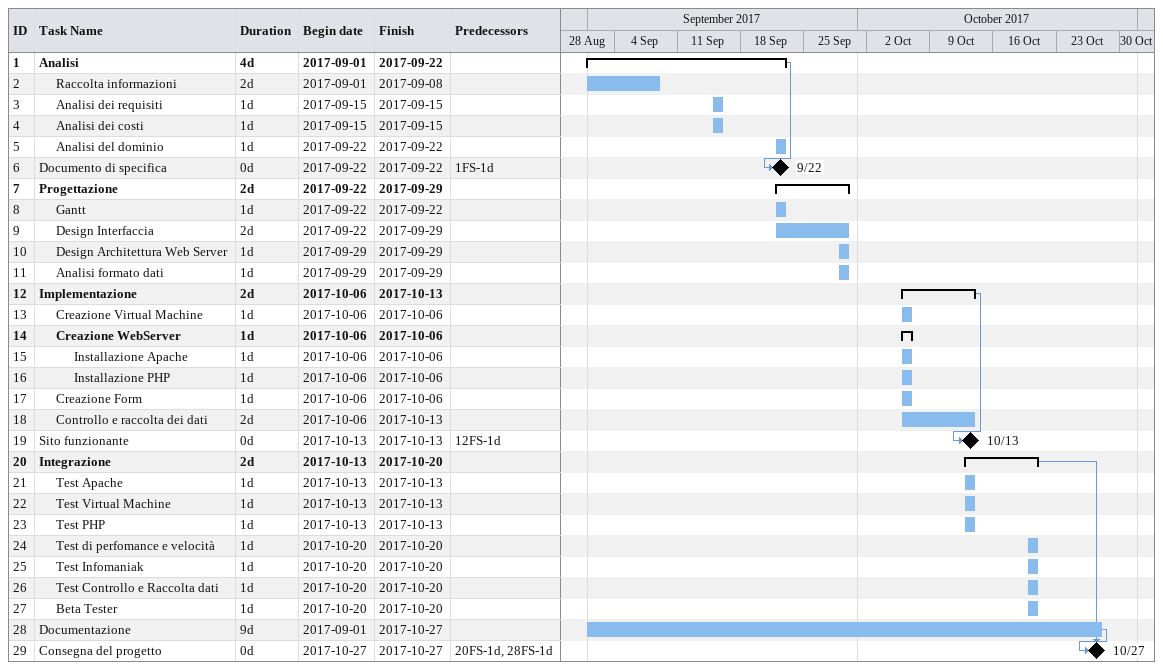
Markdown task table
| ID | Level | Task | Duration | Start | Finish | Predecessors |
|---|---|---|---|---|---|---|
| 1 | 1 | **Analisi** | 4d | 2017-09-01 | 2017-09-22 |  |
| 2 | 2 | Raccolta informazioni | 2d | 2017-09-01 | 2017-09-08 |  |
| 3 | 2 | Analisi dei requisiti | 1d | 2017-09-15 | 2017-09-15 |  |
| 4 | 2 | Analisi dei costi | 1d | 2017-09-15 | 2017-09-15 |  |
| 5 | 2 | Analisi del dominio | 1d | 2017-09-22 | 2017-09-22 |  |
| 6 | 1 | Documento di specifica | 0d | 2017-09-22 | 2017-09-22 | 1FS-1d |
| 7 | 1 | **Progettazione** | 2d | 2017-09-22 | 2017-09-29 |  |
| 8 | 2 | Gantt | 1d | 2017-09-22 | 2017-09-22 |  |
| 9 | 2 | Design Interfaccia | 2d | 2017-09-22 | 2017-09-29 |  |
| 10 | 2 | Design Architettura Web Server | 1d | 2017-09-29 | 2017-09-29 |  |
| 11 | 2 | Analisi formato dati | 1d | 2017-09-29 | 2017-09-29 |  |
| 12 | 1 | **Implementazione** | 2d | 2017-10-06 | 2017-10-13 |  |
| 13 | 2 | Creazione Virtual Machine | 1d | 2017-10-06 | 2017-10-06 |  |
| 14 | 2 | **Creazione WebServer** | 1d | 2017-10-06 | 2017-10-06 |  |
| 15 | 3 | Installazione Apache | 1d | 2017-10-06 | 2017-10-06 |  |
| 16 | 3 | Installazione PHP | 1d | 2017-10-06 | 2017-10-06 |  |
| 17 | 2 | Creazione Form | 1d | 2017-10-06 | 2017-10-06 |  |
| 18 | 2 | Controllo e raccolta dei dati | 2d | 2017-10-06 | 2017-10-13 |  |
| 19 | 1 | Sito funzionante | 0d | 2017-10-13 | 2017-10-13 | 12FS-1d |
| 20 | 1 | **Integrazione** | 2d | 2017-10-13 | 2017-10-20 |  |
| 21 | 2 | Test Apache | 1d | 2017-10-13 | 2017-10-13 |  |
| 22 | 2 | Test Virtual Machine | 1d | 2017-10-13 | 2017-10-13 |  |
| 23 | 2 | Test PHP | 1d | 2017-10-13 | 2017-10-13 |  |
| 24 | 2 | Test di perfomance e velocità | 1d | 2017-10-20 | 2017-10-20 |  |
| 25 | 2 | Test Infomaniak | 1d | 2017-10-20 | 2017-10-20 |  |
| 26 | 2 | Test Controllo e Raccolta dati | 1d | 2017-10-20 | 2017-10-20 |  |
| 27 | 2 | Beta Tester | 1d | 2017-10-20 | 2017-10-20 |  |
| 28 | 1 | Documentazione | 9d | 2017-09-01 | 2017-10-27 |  |
| 29 | 1 | Consegna del progetto | 0d | 2017-10-27 | 2017-10-27 | 20FS-1d, 28FS-1d |
